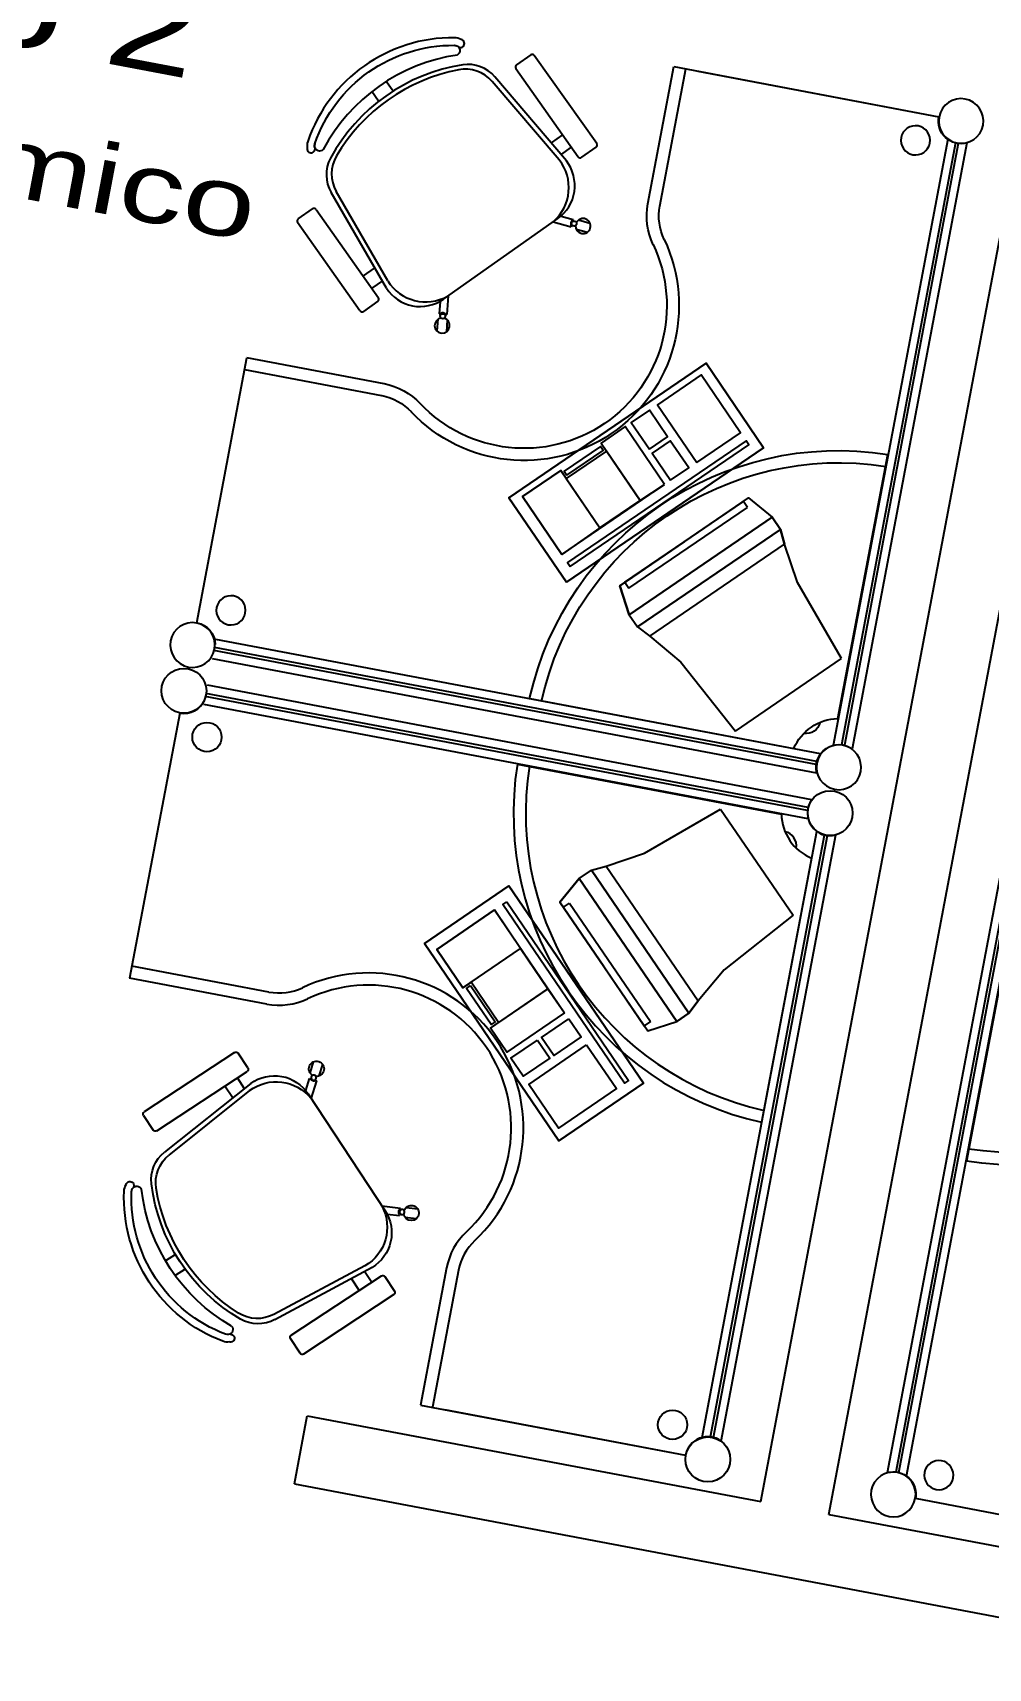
# Model space of a CAD drawing. Header units: inches. Extents: x -18604 to 2753, y -9056 to 3482.
# Drawn here: x -14611.3 to -14404.3, y -2724.1 to -2369.7 of the extents above; entities that cross this region are included whole.
import ezdxf
from ezdxf.enums import TextEntityAlignment as Align

# ---------------------------------------------------------------- set-up
doc = ezdxf.new("R2010")
doc.units = ezdxf.units.IN
for name, color, linetype in [('ESPECARQ', 2, 'Continuous'), ('MOVEIS', 2, 'Continuous'), ('Parede', 6, 'Continuous'), ('Parede Baixo', 4, 'Continuous'), ('TEXTO', 2, 'Continuous')]:
    doc.layers.add(name, color=color, linetype=linetype)
doc.styles.add('REGUA100', font='GOTHIC.TTF', dxfattribs={"width": 1.4})
doc.styles.add('REGUA60', font='GOTHIC.TTF', dxfattribs={"width": 1.4})

# ---------------------------------------------------------------- blocks, each defined once
blk = doc.blocks.new('INDUNI1')
at = {"color": 0, "style": 'REGUA100', "width": 1.4, "flags": 8}
for tag, p in [('NOME1', (0, 0)), ('NOME2', (0, -4.286))]:
    blk.add_attdef(tag, text='', height=2.5, dxfattribs=at).set_placement(p, align=Align.CENTER)
at = {"layer": 'ESPECARQ', "style": 'REGUA60', "width": 1.4}
blk.add_attdef('AREA', text='', height=1.5, dxfattribs=at).set_placement((0, -7.813), align=Align.CENTER)
at = {"layer": 'ESPECARQ', "style": 'REGUA60', "width": 1.4, "flags": 8}
for tag, p in [('PISO', (0, -10.313)), ('REVPAR', (0, -12.813)), ('PEDIR', (0, -15.313))]:
    blk.add_attdef(tag, text='', height=1.5, dxfattribs=at).set_placement(p, align=Align.CENTER)

msp = doc.modelspace()

# ---------------------------------------------------------------- linework, layer by layer
at = {"layer": 'MOVEIS'}
for p, q in [((-14506.65, -2377.48, 63.64), (-14493.15, -2396.61, 63.64)), ((-14503.4, -2374.52, 63.64), (-14506.52, -2376.72, 63.64)), ((-14489.14, -2393.78, 63.64), (-14502.65, -2374.65, 63.64)), ((-14478.04, -2406.8, 63.44), (-14472.42, -2377.09, 63.44)), ((-14475.44, -2407.29, 63.44), (-14469.82, -2377.58, 63.44)), ((-14472.42, -2377.09, 63.44), (-14415.01, -2387.95, 63.44)), ((-14533.27, -2382.4, 63.64), (-14534.75, -2380.31, 63.64)), ((-14497.26, -2397.3, 63.64), (-14511.8, -2380.28, 63.64)), ((-14495.7, -2397.53, 63.64), (-14511.18, -2379.3, 63.64)), ((-14467.23, -2378.07, 63.44), (-14415.01, -2387.95, 63.44)), ((-14536.39, -2384.6, 63.64), (-14537.86, -2382.5, 63.64)), ((-14498.92, -2393.62, 63.64), (-14496.48, -2391.89, 63.64)), ((-14496.92, -2396.2, 63.64), (-14494.59, -2394.56, 63.64)), ((-14492.39, -2396.74, 63.64), (-14489.27, -2394.54, 63.64)), ((-14413.08, -2392.83, 63.44), (-14437.93, -2524.14, 63.44)), ((-14411.41, -2393.62, 63.44), (-14436.08, -2524.02, 63.44)), ((-14410.78, -2393.74, 63.44), (-14435.45, -2524.13, 63.44)), ((-14408.93, -2393.61, 63.44), (-14433.78, -2524.93, 63.44)), ((-14534.71, -2425.06, 63.64), (-14546.7, -2404.38, 63.64)), ((-14534.41, -2423.52, 63.64), (-14545.57, -2404.12, 63.64)), ((-14553.81, -2410.1, 63.64), (-14550.7, -2407.91, 63.64)), ((-14549.94, -2408.04, 63.64), (-14536.44, -2427.16, 63.64)), ((-14496.87, -2409.49, 63.64), (-14494.26, -2410.19, 63.64)), ((-14540.44, -2429.99, 63.64), (-14553.94, -2410.86, 63.64)), ((-14522.35, -2427.48, 63.64), (-14497.57, -2409.99, 63.64)), ((-14498.6, -2410.72, 63.64), (-14494.68, -2411.77, 63.64)), ((-14494.63, -2411.57, 63.64), (-14494.68, -2411.77, 63.64)), ((-14494.26, -2410.19, 63.64), (-14494.31, -2410.39, 63.64)), ((-14493.58, -2412.29, 63.64), (-14491.13, -2412.95, 63.64)), ((-14493.05, -2410.31, 63.64), (-14490.6, -2410.97, 63.64)), ((-14537.32, -2420.72, 63.64), (-14539.77, -2422.45, 63.64)), ((-14535.55, -2423.47, 63.64), (-14537.88, -2425.12, 63.64)), ((-14521.31, -2426.75, 63.64), (-14521.64, -2430.79, 63.64)), ((-14536.57, -2427.92, 63.64), (-14539.68, -2430.12, 63.64)), ((-14523.05, -2427.97, 63.64), (-14523.26, -2430.66, 63.64)), ((-14523.26, -2430.66, 63.64), (-14523.06, -2430.68, 63.64)), ((-14521.84, -2430.78, 63.64), (-14521.64, -2430.79, 63.64)), ((-14523.55, -2431.84, 63.64), (-14523.76, -2434.38, 63.64)), ((-14521.51, -2432.01, 63.64), (-14521.71, -2434.54, 63.64)), ((-14575.79, -2497.57, 63.44), (-14564.92, -2440.16, 63.44)), ((-14535.22, -2445.78, 63.44), (-14564.92, -2440.16, 63.44)), ((-14508.18, -2470.48, 63.44), (-14465.45, -2441.34, 63.44)), ((-14508.18, -2470.48, 65.55), (-14465.45, -2441.34, 65.55)), ((-14465.45, -2441.34, 65.55), (-14465.45, -2441.34, 63.44)), ((-14465.45, -2441.34, 65.55), (-14452.96, -2459.66, 65.55)), ((-14535.71, -2448.38, 63.44), (-14565.41, -2442.76, 63.44)), ((-14466.52, -2443.87, 65.55), (-14475.99, -2450.33, 65.55)), ((-14457.98, -2456.4, 65.55), (-14466.52, -2443.87, 65.55)), ((-14477.73, -2451.52, 65.55), (-14481.65, -2454.19, 65.55)), ((-14473.81, -2457.27, 65.55), (-14477.73, -2451.52, 65.55)), ((-14475.99, -2450.33, 65.55), (-14467.45, -2462.85, 65.55)), ((-14482.96, -2455.08, 65.55), (-14488.2, -2458.65, 65.55)), ((-14474.43, -2467.61, 65.55), (-14482.96, -2455.08, 65.55)), ((-14481.65, -2454.19, 65.55), (-14477.73, -2459.94, 65.55)), ((-14456.78, -2458.16, 65.55), (-14495.49, -2484.54, 65.55)), ((-14494.89, -2485.42, 65.55), (-14456.19, -2459.03, 65.55)), ((-14488.2, -2458.65, 65.55), (-14487.01, -2460.4, 65.55)), ((-14477.73, -2459.94, 65.55), (-14473.81, -2457.27, 65.55)), ((-14473.22, -2458.14, 65.55), (-14477.14, -2460.81, 65.55)), ((-14469.19, -2464.04, 65.55), (-14473.22, -2458.14, 65.55)), ((-14467.45, -2462.85, 65.55), (-14457.98, -2456.4, 65.55)), ((-14456.19, -2459.03, 65.55), (-14456.78, -2458.16, 65.55)), ((-14488.33, -2459.39, 65.55), (-14496.18, -2464.74, 65.55)), ((-14487.01, -2460.4, 65.55), (-14495.73, -2466.34, 65.55)), ((-14452.96, -2459.66, 65.55), (-14495.7, -2488.79, 65.55)), ((-14495.59, -2465.61, 65.55), (-14487.74, -2460.26, 65.55)), ((-14487.74, -2460.26, 65.55), (-14488.33, -2459.39, 65.55)), ((-14477.14, -2460.81, 65.55), (-14473.12, -2466.71, 65.55)), ((-14436.88, -2518.33, 63.44), (-14426.05, -2461.1, 63.44)), ((-14496.92, -2464.6, 65.55), (-14505.22, -2470.26, 65.55)), ((-14495.73, -2466.34, 65.55), (-14496.92, -2464.6, 65.55)), ((-14496.18, -2464.74, 65.55), (-14495.59, -2465.61, 65.55)), ((-14473.12, -2466.71, 65.55), (-14469.19, -2464.04, 65.55)), ((-14496.69, -2482.78, 65.55), (-14474.43, -2467.61, 65.55)), ((-14508.18, -2470.48, 65.55), (-14508.18, -2470.48, 63.44)), ((-14495.7, -2488.79, 65.55), (-14508.18, -2470.48, 65.55)), ((-14505.22, -2470.26, 65.55), (-14496.69, -2482.78, 65.55)), ((-14483.03, -2488.81, 65.55), (-14457.33, -2471.28, 65.55)), ((-14482.14, -2490.12, 65.55), (-14456.43, -2472.59, 65.55)), ((-14473.02, -2481.99, 70.83), (-14458.42, -2472.03, 70.83)), ((-14470.18, -2480.05, 65.55), (-14456.22, -2470.53, 65.55)), ((-14456.43, -2472.59, 65.55), (-14457.33, -2471.28, 65.55)), ((-14456.22, -2470.53, 65.55), (-14451.13, -2474.72, 65.55)), ((-14482.09, -2495.83, 65.55), (-14451.13, -2474.72, 65.55)), ((-14451.13, -2474.72, 65.55), (-14482.09, -2495.83, 65.55)), ((-14449.34, -2477.34, 64.49), (-14451.13, -2474.72, 65.55)), ((-14451.13, -2474.72, 65.55), (-14449.34, -2477.34, 65.55)), ((-14470.18, -2480.05, 65.55), (-14484.13, -2489.56, 65.55)), ((-14480.31, -2498.45, 64.49), (-14449.34, -2477.34, 64.49)), ((-14480.31, -2498.45, 65.55), (-14449.34, -2477.34, 65.55)), ((-14449.34, -2477.34, 64.49), (-14448.43, -2480.55, 64.49)), ((-14448.43, -2480.55, 64.49), (-14449.34, -2477.34, 64.49)), ((-14445.64, -2488.87, 62.38), (-14448.43, -2480.55, 64.49)), ((-14495.49, -2484.54, 65.55), (-14494.89, -2485.42, 65.55)), ((-14467.48, -2485.87, 65.55), (-14482.09, -2495.83, 65.55)), ((-14484.13, -2489.56, 65.55), (-14482.09, -2495.83, 65.55)), ((-14483.03, -2488.81, 65.55), (-14483.03, -2488.81, 65.55)), ((-14483.03, -2488.81, 65.55), (-14483.03, -2488.81, 65.55)), ((-14483.03, -2488.81, 65.55), (-14482.14, -2490.12, 65.55)), ((-14436.07, -2505.34, 62.38), (-14445.64, -2488.87, 62.38)), ((-14482.09, -2495.83, 65.55), (-14480.31, -2498.45, 64.49)), ((-14482.09, -2495.83, 65.55), (-14480.31, -2498.45, 65.55)), ((-14440.64, -2525.99, 63.44), (-14571.63, -2501.21, 63.44)), ((-14480.31, -2498.45, 64.49), (-14477.65, -2500.47, 64.49)), ((-14480.31, -2498.45, 64.49), (-14477.65, -2500.47, 64.49)), ((-14477.65, -2500.47, 64.49), (-14470.93, -2506.11, 62.38)), ((-14441.55, -2528.29, 63.44), (-14572.08, -2503.59, 63.44)), ((-14441.43, -2527.67, 63.44), (-14571.96, -2502.97, 63.44)), ((-14441.42, -2530.14, 63.44), (-14572.41, -2505.36, 63.44)), ((-14470.93, -2506.11, 62.38), (-14459.09, -2521.04, 62.38)), ((-14459.09, -2521.04, 62.38), (-14436.07, -2505.34, 62.38)), ((-14442.52, -2535.92, 63.44), (-14573.5, -2511.13, 63.44)), ((-14443.3, -2540.07, 63.44), (-14574.29, -2515.28, 63.44)), ((-14443.43, -2538.22, 63.44), (-14573.96, -2513.52, 63.44)), ((-14443.31, -2537.59, 63.44), (-14573.84, -2512.9, 63.44)), ((-14503.66, -2514.01, 63.44), (-14446.43, -2524.84, 63.44)), ((-14579.49, -2517.15, 63.44), (-14590.35, -2574.56, 63.44)), ((-14506.34, -2528.19, 63.44), (-14449.11, -2539.02, 63.44)), ((-14478.76, -2547.5, 62.38), (-14462.29, -2537.93, 62.38)), ((-14462.29, -2537.93, 62.38), (-14446.59, -2560.96, 62.38)), ((-14466.3, -2674.09, 63.44), (-14441.45, -2542.78, 63.44)), ((-14464.45, -2673.97, 63.44), (-14439.78, -2543.57, 63.44)), ((-14463.82, -2674.08, 63.44), (-14439.15, -2543.69, 63.44)), ((-14462.15, -2674.88, 63.44), (-14437.3, -2543.56, 63.44)), ((-14487.08, -2550.3, 64.49), (-14478.76, -2547.5, 62.38)), ((-14492.91, -2552.99, 65.55), (-14490.29, -2551.21, 64.49)), ((-14492.91, -2552.99, 65.55), (-14490.29, -2551.21, 65.55)), ((-14490.29, -2551.21, 64.49), (-14487.08, -2550.3, 64.49)), ((-14490.29, -2551.21, 64.49), (-14487.08, -2550.3, 64.49)), ((-14490.29, -2551.21, 64.49), (-14469.18, -2582.17, 64.49)), ((-14490.29, -2551.21, 65.55), (-14469.18, -2582.17, 65.55)), ((-14442.6, -2548.57, 63.44), (-14453.43, -2605.8, 63.44)), ((-14426.12, -2681.69, 63.44), (-14401.28, -2550.38, 63.44)), ((-14424.27, -2681.57, 63.44), (-14399.6, -2551.17, 63.44)), ((-14423.65, -2681.68, 63.44), (-14398.98, -2551.29, 63.44)), ((-14421.97, -2682.48, 63.44), (-14397.13, -2551.16, 63.44)), ((-14508.14, -2554.58, 65.55), (-14526.46, -2567.07, 65.55)), ((-14479.01, -2597.31, 65.55), (-14508.14, -2554.58, 65.55)), ((-14497.1, -2558.09, 65.55), (-14492.91, -2552.99, 65.55)), ((-14492.91, -2552.99, 65.55), (-14471.8, -2583.96, 65.55)), ((-14471.8, -2583.96, 65.55), (-14492.91, -2552.99, 65.55)), ((-14482.94, -2567.6, 65.55), (-14492.91, -2552.99, 65.55)), ((-14509.5, -2558.61, 65.55), (-14508.63, -2558.02, 65.55)), ((-14508.63, -2558.02, 65.55), (-14482.24, -2596.72, 65.55)), ((-14487.58, -2572.04, 65.55), (-14497.1, -2558.09, 65.55)), ((-14496.35, -2559.19, 65.55), (-14495.04, -2558.3, 65.55)), ((-14495.04, -2558.3, 65.55), (-14477.51, -2584, 65.55)), ((-14398.17, -2556.97, 63.44), (-14409, -2614.2, 63.44)), ((-14523.78, -2568.35, 65.55), (-14511.26, -2559.81, 65.55)), ((-14511.26, -2559.81, 65.55), (-14496.08, -2582.07, 65.55)), ((-14483.11, -2597.31, 65.55), (-14509.5, -2558.61, 65.55)), ((-14496.35, -2559.19, 65.55), (-14496.35, -2559.19, 65.55)), ((-14496.35, -2559.19, 65.55), (-14496.35, -2559.19, 65.55)), ((-14496.35, -2559.19, 65.55), (-14478.82, -2584.89, 65.55)), ((-14446.59, -2560.96, 62.38), (-14461.52, -2572.8, 62.38)), ((-14526.46, -2567.07, 65.55), (-14526.46, -2567.07, 63.44)), ((-14526.46, -2567.07, 63.44), (-14497.32, -2609.8, 63.44)), ((-14526.46, -2567.07, 65.55), (-14497.32, -2609.8, 65.55)), ((-14518.12, -2576.65, 65.55), (-14523.78, -2568.35, 65.55)), ((-14560.15, -2577.58, 63.44), (-14589.86, -2571.96, 63.44)), ((-14489.52, -2569.2, 70.83), (-14479.56, -2583.8, 70.83)), ((-14487.58, -2572.04, 65.55), (-14478.07, -2586, 65.55)), ((-14560.64, -2580.18, 63.44), (-14590.35, -2574.56, 63.44)), ((-14516.37, -2575.46, 65.55), (-14518.12, -2576.65, 65.55)), ((-14510.43, -2584.19, 65.55), (-14516.37, -2575.46, 65.55)), ((-14461.52, -2572.8, 62.38), (-14467.16, -2579.52, 64.49)), ((-14517.38, -2576.79, 65.55), (-14516.51, -2576.2, 65.55)), ((-14512.03, -2584.64, 65.55), (-14517.38, -2576.79, 65.55)), ((-14516.51, -2576.2, 65.55), (-14511.16, -2584.05, 65.55)), ((-14469.18, -2582.17, 64.49), (-14467.16, -2579.52, 64.49)), ((-14467.16, -2579.52, 64.49), (-14469.18, -2582.17, 64.49)), ((-14496.08, -2582.07, 65.55), (-14508.6, -2590.61, 65.55)), ((-14469.18, -2582.17, 64.49), (-14471.8, -2583.96, 65.55)), ((-14471.8, -2583.96, 65.55), (-14469.18, -2582.17, 65.55)), ((-14512.17, -2585.38, 65.55), (-14510.43, -2584.19, 65.55)), ((-14508.6, -2590.61, 65.55), (-14512.17, -2585.38, 65.55)), ((-14511.16, -2584.05, 65.55), (-14512.03, -2584.64, 65.55)), ((-14501.09, -2587.4, 65.55), (-14495.19, -2583.38, 65.55)), ((-14495.19, -2583.38, 65.55), (-14492.52, -2587.31, 65.55)), ((-14477.51, -2584, 65.55), (-14478.82, -2584.89, 65.55)), ((-14478.07, -2586, 65.55), (-14471.8, -2583.96, 65.55)), ((-14507.71, -2591.92, 65.55), (-14501.96, -2588, 65.55)), ((-14503.85, -2597.59, 65.55), (-14491.33, -2589.05, 65.55)), ((-14501.96, -2588, 65.55), (-14499.29, -2591.92, 65.55)), ((-14498.41, -2591.33, 65.55), (-14501.09, -2587.4, 65.55)), ((-14492.52, -2587.31, 65.55), (-14498.41, -2591.33, 65.55)), ((-14491.33, -2589.05, 65.55), (-14484.87, -2598.51, 65.55)), ((-14567.6, -2590.7, 63.64), (-14587.16, -2603.57, 63.64)), ((-14564.75, -2594.04, 63.64), (-14566.85, -2590.85, 63.64)), ((-14551.21, -2595.14, 63.64), (-14550.47, -2592.71, 63.64)), ((-14549.24, -2595.74, 63.64), (-14548.51, -2593.3, 63.64)), ((-14505.04, -2595.84, 65.55), (-14507.71, -2591.92, 65.55)), ((-14499.29, -2591.92, 65.55), (-14505.04, -2595.84, 65.55)), ((-14584.47, -2607.66, 63.64), (-14564.91, -2594.79, 63.64)), ((-14564.07, -2597.38, 63.64), (-14582.79, -2612.25, 63.64)), ((-14565.44, -2598.55, 63.64), (-14567, -2596.17, 63.64)), ((-14552.15, -2598.93, 63.64), (-14551.37, -2596.35, 63.64)), ((-14551.37, -2596.35, 63.64), (-14551.17, -2596.41, 63.64)), ((-14550.98, -2600.7, 63.64), (-14549.81, -2596.82, 63.64)), ((-14550.01, -2596.76, 63.64), (-14549.81, -2596.82, 63.64)), ((-14497.32, -2609.8, 65.55), (-14479.01, -2597.31, 65.55)), ((-14482.24, -2596.72, 65.55), (-14483.11, -2597.31, 65.55)), ((-14564.35, -2598.93, 63.64), (-14581.83, -2612.91, 63.64)), ((-14568.08, -2600.47, 63.64), (-14569.73, -2597.97, 63.64)), ((-14551.68, -2599.64, 63.64), (-14535, -2624.98, 63.64)), ((-14497.39, -2607.05, 65.55), (-14503.85, -2597.59, 65.55)), ((-14484.87, -2598.51, 65.55), (-14497.39, -2607.05, 65.55)), ((-14587.32, -2604.32, 63.64), (-14585.22, -2607.51, 63.64)), ((-14497.32, -2609.8, 65.55), (-14497.32, -2609.8, 63.44)), ((-14535.7, -2623.92, 63.64), (-14531.67, -2624.38, 63.64)), ((-14534.53, -2625.7, 63.64), (-14531.85, -2626, 63.64)), ((-14531.85, -2626, 63.64), (-14531.83, -2625.79, 63.64)), ((-14531.69, -2624.58, 63.64), (-14531.67, -2624.38, 63.64)), ((-14530.45, -2624.29, 63.64), (-14527.92, -2624.58, 63.64)), ((-14530.68, -2626.33, 63.64), (-14528.16, -2626.62, 63.64)), ((-14580.42, -2634.43, 63.64), (-14582.55, -2635.84, 63.64)), ((-14578.32, -2637.62, 63.64), (-14580.46, -2639.03, 63.64)), ((-14539.35, -2636.9, 63.64), (-14559.11, -2647.43, 63.64)), ((-14537.82, -2637.26, 63.64), (-14558.89, -2648.57, 63.64)), ((-14555.33, -2651.92, 63.64), (-14535.78, -2639.05, 63.64)), ((-14542.25, -2639.72, 63.64), (-14540.6, -2642.23, 63.64)), ((-14539.44, -2638.05, 63.64), (-14537.87, -2640.43, 63.64)), ((-14535.02, -2639.21, 63.64), (-14532.93, -2642.39, 63.64)), ((-14521.66, -2637.36, 63.44), (-14527.28, -2667.06, 63.44)), ((-14519.06, -2637.85, 63.44), (-14524.69, -2667.55, 63.44)), ((-14533.08, -2643.14, 63.64), (-14552.64, -2656.02, 63.64)), ((-14553.39, -2655.86, 63.64), (-14555.49, -2652.68, 63.64)), ((-14527.28, -2667.06, 63.44), (-14469.87, -2677.93, 63.44)), ((-14522.09, -2668.04, 63.44), (-14469.87, -2677.93, 63.44)), ((-14367.83, -2697.23, 63.44), (-14420.05, -2687.35, 63.44)), ((-14362.64, -2698.21, 63.44), (-14420.05, -2687.35, 63.44))]:
    msp.add_line(p, q, dxfattribs=at)
at = {"layer": 'MOVEIS', "extrusion": (-0.563328, 0.826234, 0)}
for p, q in [((-14449.34, -2477.34, 65.55), (-14449.34, -2477.34, 64.49)), ((-14480.31, -2498.45, 65.55), (-14480.31, -2498.45, 64.49))]:
    msp.add_line(p, q, dxfattribs=at)
at = {"layer": 'MOVEIS', "extrusion": (-0.826234, -0.563328, 0)}
for p, q in [((-14490.29, -2551.21, 65.55), (-14490.29, -2551.21, 64.49)), ((-14469.18, -2582.17, 65.55), (-14469.18, -2582.17, 64.49))]:
    msp.add_line(p, q, dxfattribs=at)
at = {"layer": 'MOVEIS', "elevation": 63.64}
msp.add_lwpolyline([(-14519.39, -2374.58, 0.237888), (-14548.41, -2395.06, -0.605717), (-14550.25, -2394.48, -0.122717), (-14550.2, -2393.82, -0.323529), (-14519.95, -2372.47, -0.122717), (-14519.32, -2372.65, -0.605717)], format="xyb", close=True, dxfattribs=at)
msp.add_lwpolyline([(-14550.2, -2393.82, -0.323529), (-14519.95, -2372.47, -0.122717), (-14519.32, -2372.65, -0.605717), (-14519.39, -2374.58, 0.237888), (-14548.41, -2395.06, -0.605717), (-14550.25, -2394.48)], format="xyb", dxfattribs=at)
at = {"layer": 'MOVEIS'}
for centre, radius in [((-14494.04, -2411.09, 63.64), 0.545), ((-14522.49, -2431.18, 63.64), 0.545), ((-14578.58, -2512.32, 63.44), 4.86), ((-14573.58, -2522.35, 63.44), 3.17), ((-14438.55, -2538.82, 63.44), 4.86), ((-14472.7, -2671.33, 63.44), 3.17), ((-14465.05, -2678.84, 63.44), 4.86)]:
    msp.add_circle(centre, radius, dxfattribs=at)
for centre, radius, start, end in [((-14520.31, -2404.07, 63.64), 33.24, 89.3433, 161.0957), ((-14519.99, -2373.83, 63.64), 2.99, 60.365, 88.6766), ((-14518.65, -2372.07, 63.64), 0.852, 245.0304, 80.5451), ((-14512.11, -2415.68, 63.64), 39.44, 98.8242, 151.6148), ((-14517.6, -2385.24, 63.64), 7.62, 40.5194, 100.9556), ((-14516.99, -2384.24, 63.64), 7.62, 40.3408, 98.8242), ((-14506.2, -2377.16, 63.64), 0.545, 125.2195, 215.2195), ((-14503.09, -2374.97, 63.64), 0.545, 35.2195, 125.2195), ((-14511.55, -2416.47, 63.64), 39.44, 100.9556, 149.4834), ((-14548.91, -2394.24, 63.64), 2.99, 161.7624, 190.074), ((-14551.02, -2394.92, 63.64), 0.852, 169.894, 5.4086), ((-14548.91, -2394.24, 63.64), 1.36, 162.0894, 190.074), ((-14489.59, -2394.09, 63.64), 0.545, 305.2195, 35.2195), ((-14540.1, -2400.55, 63.64), 7.62, 151.6148, 210.0983), ((-14538.96, -2400.32, 63.64), 7.62, 149.4834, 209.9196), ((-14504.83, -2403.31, 63.64), 9.66, 310.812, 38.4717), ((-14502.59, -2402.87, 63.64), 8.71, 305.2195, 37.7888), ((-14492.7, -2396.29, 63.64), 0.545, 215.2195, 305.2195), ((-14550.38, -2408.35, 63.64), 0.545, 35.2195, 125.2195), ((-14553.5, -2410.55, 63.64), 0.545, 125.2195, 215.2195), ((-14493.95, -2411.12, 63.64), 0.817, 116.8601, 213.2394), ((-14492.09, -2411.63, 63.64), 1.63, 176.6831, 152.5034), ((-14526.21, -2418.4, 63.64), 9.66, 211.9673, 299.627), ((-14536.88, -2427.48, 63.64), 0.545, 305.2195, 35.2195), ((-14527.37, -2420.36, 63.64), 8.71, 212.6503, 305.2195), ((-14539.99, -2429.68, 63.64), 0.545, 215.2195, 305.2195), ((-14522.49, -2431.27, 63.64), 0.817, 37.1996, 133.579), ((-14522.63, -2433.19, 63.64), 1.63, 97.9356, 73.7559), ((-14578.58, -2512.32, 63.44), 4.91, 259.2862, 336.8676), ((-14438.55, -2538.82, 63.44), 68.61, 171.0936, 257.4789), ((-14438.55, -2538.82, 63.44), 65.97, 171.0936, 257.4789), ((-14438.55, -2538.82, 63.44), 4.91, 143.8119, 284.7606), ((-14438.55, -2538.82, 63.44), 10.56, 181.1157, 247.4567), ((-14448.98, -2545.92, 63.44), 3.14, 350.8791, 77.6934), ((-14538.58, -2607.02, 63.44), 33.57, 313.3118, 115.2607), ((-14538.58, -2607.02, 63.44), 30.93, 313.3118, 115.2607), ((-14557.95, -2565.97, 63.44), 14.46, 259.2862, 295.2607), ((-14557.95, -2565.97, 63.44), 11.82, 259.2862, 295.2607), ((-14507.45, -2640.04, 63.44), 14.46, 133.3118, 169.2862), ((-14507.45, -2640.04, 63.44), 11.82, 133.3118, 169.2862), ((-14465.05, -2678.84, 63.44), 4.91, 53.8119, 169.2862)]:
    msp.add_arc(centre, radius, start, end, dxfattribs=at)
at = {"layer": 'MOVEIS', "extrusion": (0, 0, -1)}
for centre, major_axis, start_param, end_param in [((-14410.18, -2388.87, 63.44), (3.43, 3.43), 0.9723884096691151, 7.255573716848701), ((-14410.18, -2388.87, 63.44), (3.47, 3.47), 2.098573, 4.113981), ((-14420.06, -2393.06, 63.44), (2.24, 2.24), 0.9723884096690423, 7.255573716848629), ((-14463.83, -2409.49, 63.44), (10.23, 10.23), 3.486108, 4.113981), ((-14463.83, -2409.49, 63.44), (8.36, 8.36), 3.486108, 4.113981), ((-14504.88, -2428.86, 63.44), (23.74, 23.74), 0.344515, 3.171058), ((-14504.88, -2428.86, 63.44), (21.87, 21.87), 0.344515, 3.171058), ((-14537.9, -2459.99, 63.44), (8.36, 8.36), -0.598408, 0.029465), ((-14537.9, -2459.99, 63.44), (10.23, 10.23), -0.598408, 0.029465), ((-14436.68, -2528.89, 63.44), (48.52, 48.52), 4.145525, 5.653234), ((-14436.68, -2528.89, 63.44), (46.65, 46.65), 4.145525, 5.653234), ((-14568.39, -2494.89, 63.44), (2.24, 2.24), 0.9723884096690423, 7.255573716848629), ((-14576.7, -2502.4, 63.44), (3.43, 3.43), 0.9723884096690467, 7.255573716848633), ((-14576.7, -2502.4, 63.44), (3.47, 3.47), -0.598408, 0.755642), ((-14436.68, -2528.89, 63.44), (7.46, 7.46), 4.320445, 5.478314), ((-14443.78, -2518.47, 63.44), (2.22, 2.22), 1.000189, 2.515384), ((-14436.68, -2528.89, 63.44), (3.43, 3.43), 0.9723884096691151, 7.255573716848701), ((-14436.68, -2528.89, 63.44), (3.47, 3.47), 3.669369, 6.129389), ((-14398.38, -2546.42, 63.44), (48.52, 48.52), 1.003932, 2.511641), ((-14398.38, -2546.42, 63.44), (46.65, 46.65), 1.003932, 2.511641), ((-14567.3, -2591.15, 63.64), (-0.385, 0.385), 0.203279, 1.774075), ((-14549.86, -2594.22, 63.64), (-1.16, 1.16), 4.439474, 10.300644), ((-14565.21, -2594.34, 63.64), (-0.385, 0.385), 1.774075, 3.344871), ((-14558.59, -2606.68, 63.64), (-6.83, 6.83), 0.146517, 1.676468), ((-14558.96, -2604.43, 63.64), (-6.16, 6.16), 0.158437, 1.774075), ((-14550.43, -2596.06, 63.64), (-0.578, 0.578), 3.379431, 5.061568), ((-14550.46, -2596.15, 63.64), (-0.385, 0.385), 3.344871430494219, 9.628056737673806), ((-14586.86, -2604.02, 63.64), (-0.385, 0.385), 4.915668, 6.486464), ((-14584.76, -2607.21, 63.64), (-0.385, 0.385), 3.344871, 4.915668), ((-14578.05, -2618.22, 63.64), (-5.39, 5.39), 5.376353, 6.397081), ((-14577.07, -2618.86, 63.64), (-5.39, 5.39), 5.339153, 6.393963), ((-14590.26, -2619.48, 63.64), (-0.602, 0.602), 5.695384, 9.107759), ((-14558.33, -2622.18, 63.64), (-23.5, 23.5), 4.28951, 5.541826), ((-14588.55, -2620.88, 63.64), (-2.12, 2.12), 5.553461, 6.047593), ((-14558.33, -2622.18, 63.64), (-22.35, 22.35), 4.289865, 5.54147), ((-14558.33, -2622.18, 63.64), (-22.35, 22.35), 4.289865, 5.54147), ((-14588.55, -2620.88, 63.64), (-0.963, 0.963), 5.559169, 6.047593), ((-14588.55, -2620.88, 63.64), (-0.963, 0.963), 5.559169, 6.047593), ((-14588.78, -2620.74, 63.64), (-0.77, 0.77), 6.047593, 8.226043), ((-14588.78, -2620.74, 63.64), (-0.77, 0.77), 6.047593, 8.226043), ((-14548.6, -2615.77, 63.64), (-27.89, 27.89), 4.448573, 5.382763), ((-14548.6, -2615.77, 63.64), (-27.89, 27.89), 4.448573, 5.382763), ((-14546.46, -2614.37, 63.64), (-27.89, 27.89), 4.454983, 5.376353), ((-14545.65, -2613.83, 63.64), (-27.89, 27.89), 4.492183, 5.339153), ((-14544.2, -2628.55, 63.64), (-6.83, 6.83), 1.871682, 3.401634), ((-14542.28, -2629.77, 63.64), (-6.16, 6.16), 1.774075, 3.389713), ((-14531.22, -2625.25, 63.64), (-0.578, 0.578), 4.769768, 6.451905), ((-14531.31, -2625.24, 63.64), (-0.385, 0.385), 3.34487143049461, 9.628056737674196), ((-14529.3, -2625.45, 63.64), (-1.16, 1.16), 5.813877, 11.675047), ((-14535.48, -2639.51, 63.64), (-0.385, 0.385), 0.203279, 1.774075), ((-14533.38, -2642.69, 63.64), (-0.385, 0.385), 1.774075, 3.344871), ((-14569.05, -2650.71, 63.64), (-0.77, 0.77), 1.605292, 3.783743), ((-14569.05, -2650.71, 63.64), (-0.77, 0.77), 1.605292, 3.783743), ((-14562.69, -2640.7, 63.64), (-5.39, 5.39), 3.437372, 4.492183), ((-14562.49, -2641.85, 63.64), (-5.39, 5.39), 3.434254, 4.454983), ((-14569.09, -2650.44, 63.64), (-2.12, 2.12), 3.783743, 4.277874), ((-14569.09, -2650.44, 63.64), (-0.963, 0.963), 3.783743, 4.272167), ((-14569.09, -2650.44, 63.64), (-0.963, 0.963), 3.783743, 4.272167), ((-14568.48, -2652.58, 63.64), (-0.602, 0.602), 0.723577, 4.135951), ((-14555.03, -2652.38, 63.64), (-0.385, 0.385), 4.915668, 6.486464), ((-14552.94, -2655.56, 63.64), (-0.385, 0.385), 3.344871, 4.915668), ((-14415, -2682.25, 63.44), (2.24, 2.24), 4.113981, 10.397166), ((-14424.87, -2686.44, 63.44), (3.43, 3.43), 4.113981, 10.397166), ((-14424.87, -2686.44, 63.44), (3.47, 3.47), -1.04302, 0.972388)]:
    msp.add_ellipse(centre, major_axis=major_axis, ratio=1, start_param=start_param, end_param=end_param, dxfattribs=at)
at = {"layer": 'MOVEIS'}
for points in [[(-14465.45, -2441.34, 65.55), (-14465.45, -2441.34, 63.44), (-14508.18, -2470.48, 63.44), (-14508.18, -2470.48, 65.55)], [(-14495.7, -2488.79, 65.55), (-14452.96, -2459.66, 65.55), (-14465.45, -2441.34, 65.55), (-14508.18, -2470.48, 65.55)], [(-14467.45, -2462.85, 65.55), (-14457.98, -2456.4, 65.55), (-14466.52, -2443.87, 65.55), (-14475.99, -2450.33, 65.55)], [(-14477.73, -2459.94, 65.55), (-14473.81, -2457.27, 65.55), (-14477.73, -2451.52, 65.55), (-14481.65, -2454.19, 65.55)], [(-14474.43, -2467.61, 65.55), (-14482.96, -2455.08, 65.55), (-14488.2, -2458.65, 65.55), (-14479.71, -2471.09, 65.55)], [(-14494.89, -2485.42, 65.55), (-14456.19, -2459.03, 65.55), (-14456.78, -2458.16, 65.55), (-14495.49, -2484.54, 65.55)], [(-14473.12, -2466.71, 65.55), (-14469.19, -2464.04, 65.55), (-14473.22, -2458.14, 65.55), (-14477.14, -2460.81, 65.55)], [(-14495.59, -2465.61, 65.55), (-14487.74, -2460.26, 65.55), (-14488.33, -2459.39, 65.55), (-14496.18, -2464.74, 65.55)], [(-14488.44, -2477.04, 65.55), (-14479.71, -2471.09, 65.55), (-14487.01, -2460.4, 65.55), (-14495.73, -2466.34, 65.55)], [(-14496.69, -2482.78, 65.55), (-14505.22, -2470.26, 65.55), (-14496.92, -2464.6, 65.55), (-14488.44, -2477.04, 65.55)], [(-14482.09, -2495.83, 65.55), (-14484.13, -2489.56, 65.55), (-14456.22, -2470.53, 65.55), (-14451.13, -2474.72, 65.55)], [(-14480.31, -2498.45, 65.55), (-14449.34, -2477.34, 65.55), (-14451.13, -2474.72, 65.55), (-14482.09, -2495.83, 65.55)], [(-14477.65, -2500.47, 64.49), (-14448.43, -2480.55, 64.49), (-14449.34, -2477.34, 64.49), (-14480.31, -2498.45, 64.49)], [(-14490.29, -2551.21, 65.55), (-14469.18, -2582.17, 65.55), (-14471.8, -2583.96, 65.55), (-14492.91, -2552.99, 65.55)], [(-14487.08, -2550.3, 64.49), (-14467.16, -2579.52, 64.49), (-14469.18, -2582.17, 64.49), (-14490.29, -2551.21, 64.49)], [(-14508.14, -2554.58, 65.55), (-14479.01, -2597.31, 65.55), (-14497.32, -2609.8, 65.55), (-14526.46, -2567.07, 65.55)], [(-14492.91, -2552.99, 65.55), (-14497.1, -2558.09, 65.55), (-14478.07, -2586, 65.55), (-14471.8, -2583.96, 65.55)], [(-14508.63, -2558.02, 65.55), (-14482.24, -2596.72, 65.55), (-14483.11, -2597.31, 65.55), (-14509.5, -2558.61, 65.55)], [(-14511.26, -2559.81, 65.55), (-14523.78, -2568.35, 65.55), (-14518.12, -2576.65, 65.55), (-14505.68, -2568.17, 65.55)], [(-14497.32, -2609.8, 65.55), (-14497.32, -2609.8, 63.44), (-14526.46, -2567.07, 63.44), (-14526.46, -2567.07, 65.55)], [(-14505.68, -2568.17, 65.55), (-14499.73, -2576.89, 65.55), (-14510.43, -2584.19, 65.55), (-14516.37, -2575.46, 65.55)], [(-14516.51, -2576.2, 65.55), (-14511.16, -2584.05, 65.55), (-14512.03, -2584.64, 65.55), (-14517.38, -2576.79, 65.55)], [(-14496.08, -2582.07, 65.55), (-14508.6, -2590.61, 65.55), (-14512.17, -2585.38, 65.55), (-14499.73, -2576.89, 65.55)], [(-14495.19, -2583.38, 65.55), (-14492.52, -2587.31, 65.55), (-14498.41, -2591.33, 65.55), (-14501.09, -2587.4, 65.55)], [(-14501.96, -2588, 65.55), (-14499.29, -2591.92, 65.55), (-14505.04, -2595.84, 65.55), (-14507.71, -2591.92, 65.55)], [(-14491.33, -2589.05, 65.55), (-14484.87, -2598.51, 65.55), (-14497.39, -2607.05, 65.55), (-14503.85, -2597.59, 65.55)]]:
    msp.add_3dface(points, dxfattribs=at)
at = {"layer": 'Parede'}
for p, q in [((-14554.65, -2684.13, 63.44), (-14551.86, -2669.39, 63.44)), ((-14551.86, -2669.39, 63.44), (-14453.6, -2687.98, 63.44)), ((-14554.65, -2684.13, 63.44), (-14343.4, -2724.1, 63.44)), ((-14438.87, -2690.77, 63.44), (-14340.61, -2709.36, 63.44))]:
    msp.add_line(p, q, dxfattribs=at)
at = {"layer": 'Parede Baixo'}
for p, q in [((-14453.6, -2687.98, 63.44), (-14326.26, -2014.92, 63.44)), ((-14438.87, -2690.77, 63.44), (-14311.52, -2017.71, 63.44))]:
    msp.add_line(p, q, dxfattribs=at)

# ---------------------------------------------------------------- block references
at = {"layer": 'TEXTO'}
ref = msp.add_blockref('INDUNI1', (-14648.18, -2366.39), dxfattribs=dict(at, xscale=7.499999999995258, yscale=7.499999999992724, zscale=7.5, rotation=349.2862480787863))
ref.add_attrib('NOME1', 'Módulo 2', dxfattribs={"layer": '0', "color": 0, "height": 18.75, "rotation": 349.2862, "style": 'REGUA100', "width": 1.4, "flags": 8}).set_placement((-14648.18, -2366.39), align=Align.CENTER)
ref.add_attrib('NOME2', 'Piso Cerâmico', dxfattribs={"layer": '0', "color": 0, "height": 15, "rotation": 349.2862, "style": 'REGUA100', "width": 1.4, "flags": 8}).set_placement((-14654.16, -2397.97), align=Align.CENTER)
ref.add_attrib('AREA', 'A: 00 m²', dxfattribs={"layer": 'ESPECARQ', "height": 11.25, "rotation": 349.2862, "style": 'REGUA60', "width": 1.4}).set_placement((-14659.07, -2423.97), align=Align.CENTER)

doc.saveas('drawing.dxf')
